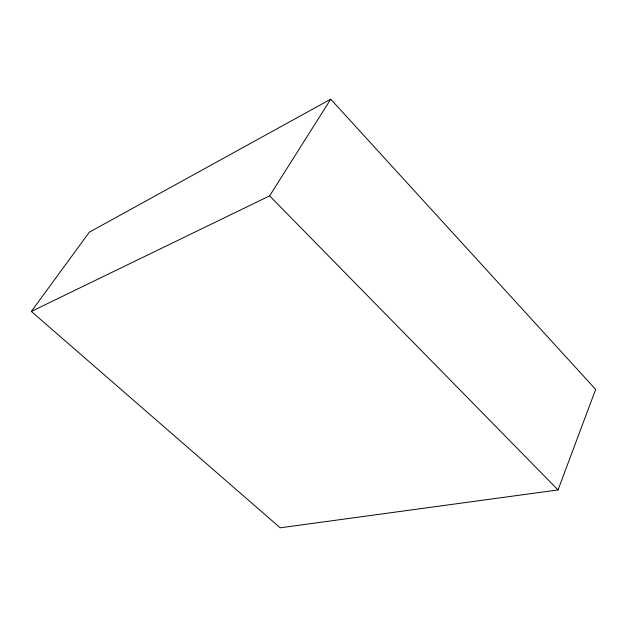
<?xml version="1.0" encoding="UTF-8"?>
<svg xmlns="http://www.w3.org/2000/svg" width="627" height="627" viewBox="0 0 627 627"><rect width="100%" height="100%" fill="white"/><g stroke="black" fill="none" stroke-linecap="round" stroke-linejoin="round"><path stroke-width="0.94" d="M558.046 489.93L595.65 389.414L330.735 99.191L89.363 232.162L31.35 311.431L280.206 527.809L558.046 489.93L269.61 195.875L31.35 311.431M269.61 195.875L330.735 99.191"/></g></svg>
